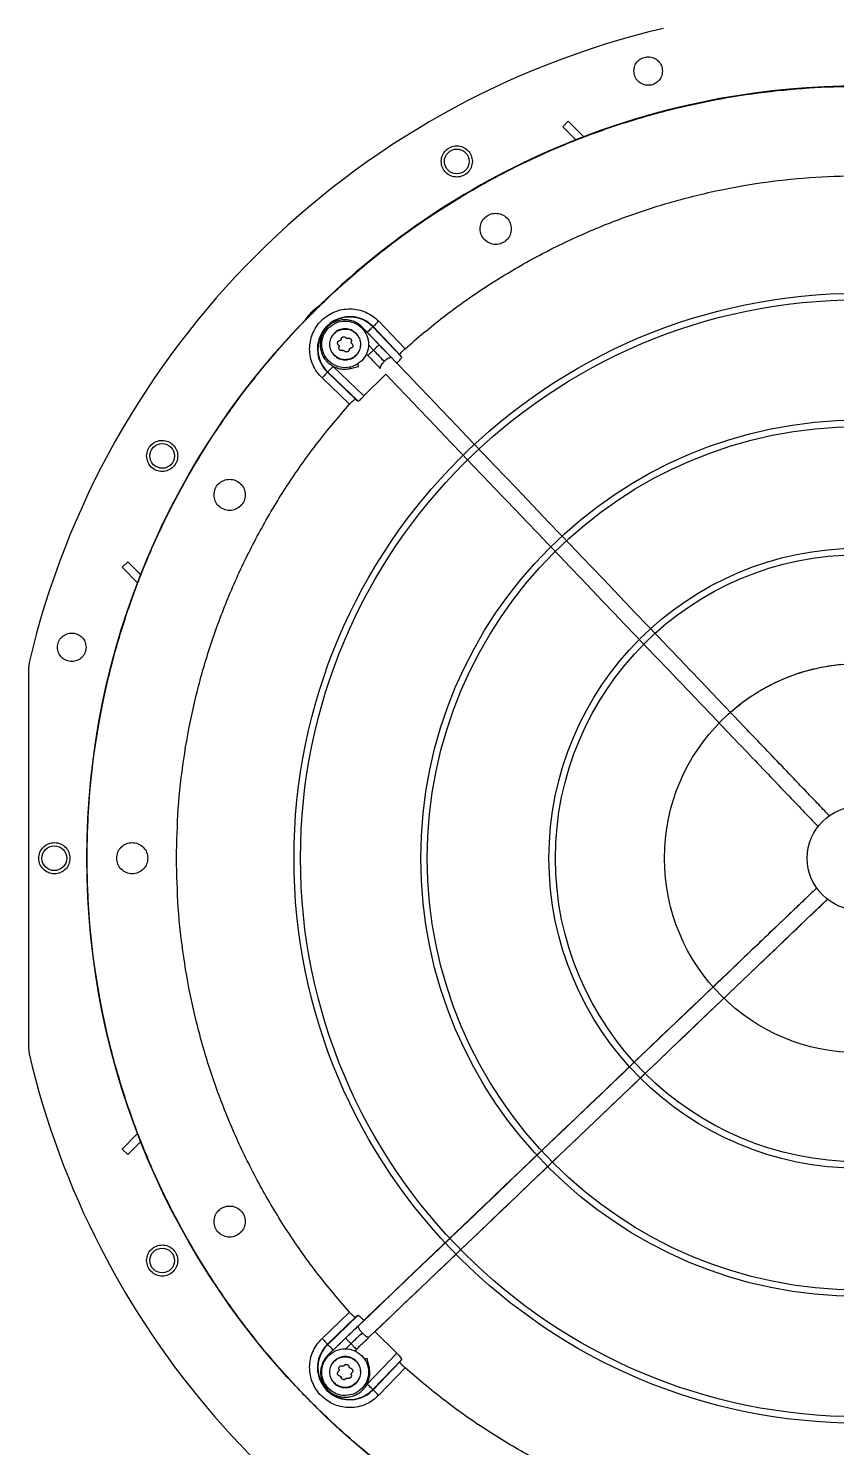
# Model space of a CAD drawing. Header units: inches. Extents: x 908 to 1218, y 494 to 690.
# Drawn here: x 967.5 to 979.76, y 553.66 to 575.19 of the extents above; entities that cross this region are included whole.
import ezdxf

# ---------------------------------------------------------------- set-up
doc = ezdxf.new("R2010")
doc.units = ezdxf.units.IN
doc.header["$MEASUREMENT"] = 0

msp = doc.modelspace()

# ---------------------------------------------------------------- linework, layer by layer
at = {"linetype": 'Continuous', "lineweight": 25}
for p, q in [((975.6852, 573.7792), (975.6033, 573.694)), ((975.921, 573.5433), (975.6852, 573.7792)), ((975.6033, 573.694), (975.8007, 573.4966)), ((972.8128, 570.7466), (973.2112, 570.3298)), ((972.8194, 570.3891), (972.5663, 570.6539)), ((973.0861, 570.1108), (972.638, 570.5795)), ((972.7234, 570.6611), (972.7274, 570.665)), ((973.1616, 570.2027), (972.7234, 570.6611)), ((972.7274, 570.665), (973.1347, 570.2389)), ((972.6578, 570.3872), (972.734, 570.3075)), ((972.6247, 570.2509), (972.6486, 570.2259)), ((973.1616, 570.2027), (973.1347, 570.2389)), ((972.3697, 569.4883), (971.9529, 569.8867)), ((972.0345, 569.972), (972.0384, 569.9761)), ((972.4606, 569.5648), (972.0345, 569.972)), ((972.4967, 569.5379), (972.0384, 569.9761)), ((972.12, 570.0614), (972.5886, 569.6134)), ((972.3853, 570.0304), (972.5074, 570.0602)), ((972.5886, 569.6134), (972.9186, 569.9434)), ((972.4606, 569.5648), (972.4967, 569.5379)), ((968.9203, 567.0143), (969.0055, 567.0962)), ((969.0055, 567.0962), (969.2028, 566.8988)), ((969.1562, 566.7785), (968.9203, 567.0143)), ((967.5105, 565.569), (967.5, 565.4786)), ((967.5, 565.4786), (967.4999, 562.601)), ((967.4999, 562.601), (967.5, 559.7234)), ((967.5, 559.7234), (967.5105, 559.6331)), ((969.1562, 558.4236), (968.9203, 558.1877)), ((969.0055, 558.1059), (969.2028, 558.3032)), ((968.9203, 558.1877), (969.0055, 558.1059)), ((971.9529, 555.3154), (972.3697, 555.7138)), ((972.4967, 555.6642), (972.0384, 555.226)), ((972.4967, 555.6642), (972.4606, 555.6373)), ((972.0345, 555.23), (972.4606, 555.6373)), ((972.5886, 555.5887), (972.12, 555.1406)), ((972.0384, 555.226), (972.0345, 555.23)), ((972.3104, 555.322), (972.0455, 555.0689)), ((972.392, 555.2366), (972.3122, 555.1604)), ((973.0861, 555.0912), (972.7561, 555.4212)), ((972.4485, 555.1273), (972.4736, 555.1512)), ((972.638, 554.6225), (973.0861, 555.0912)), ((972.6691, 554.8878), (972.6393, 555.01)), ((973.1616, 554.9993), (972.7234, 554.5409)), ((973.1347, 554.9632), (972.7274, 554.5371)), ((973.2112, 554.8723), (972.8128, 554.4555)), ((973.1347, 554.9632), (973.1616, 554.9993)), ((972.7274, 554.5371), (972.7234, 554.5409))]:
    msp.add_line(p, q, dxfattribs=at)
at = {"linetype": 'Continuous', "lineweight": 25, "flags": 128}
for points in [[(972.8128, 570.7466), (972.7963, 570.7308), (972.7805, 570.7157), (972.7658, 570.7017), (972.753, 570.6894), (972.7423, 570.6792), (972.7344, 570.6716), (972.7293, 570.6668), (972.7274, 570.665)], [(972.638, 570.5795), (972.6545, 570.5953), (972.6704, 570.6104), (972.685, 570.6244), (972.6979, 570.6367), (972.7085, 570.6469), (972.7165, 570.6545), (972.7215, 570.6593), (972.7234, 570.6611)], [(972.0345, 569.972), (972.0327, 569.9702), (972.0279, 569.9651), (972.0203, 569.9571), (972.0101, 569.9465), (971.9978, 569.9336), (971.9838, 569.919), (971.9687, 569.9032), (971.9529, 569.8867)], [(972.0384, 569.9761), (972.0402, 569.978), (972.045, 569.983), (972.0526, 569.991), (972.0628, 570.0016), (972.0751, 570.0145), (972.0891, 570.0291), (972.1042, 570.045), (972.12, 570.0614)], [(971.9529, 555.3154), (971.9687, 555.2989), (971.9838, 555.2831), (971.9978, 555.2684), (972.0101, 555.2555), (972.0203, 555.2449), (972.0279, 555.2369), (972.0327, 555.2319), (972.0345, 555.23)], [(972.12, 555.1406), (972.1042, 555.1571), (972.0891, 555.173), (972.0751, 555.1876), (972.0628, 555.2005), (972.0526, 555.2111), (972.045, 555.2191), (972.0402, 555.2241), (972.0384, 555.226)], [(972.7234, 554.5409), (972.7215, 554.5427), (972.7165, 554.5476), (972.7085, 554.5552), (972.6979, 554.5653), (972.685, 554.5776), (972.6704, 554.5916), (972.6545, 554.6068), (972.638, 554.6225)], [(972.7274, 554.5371), (972.7293, 554.5353), (972.7344, 554.5305), (972.7423, 554.5229), (972.753, 554.5127), (972.7658, 554.5004), (972.7805, 554.4864), (972.7963, 554.4712), (972.8128, 554.4555)]]:
    msp.add_lwpolyline(points, dxfattribs=at)
at = {"linetype": 'Continuous', "lineweight": 25}
for centre, radius in [((980.0984, 562.601), 11.7126), ((973.9961, 573.1706), 0.1875), ((980.0984, 562.601), 8.5704), ((980.0984, 562.601), 8.472), ((980.0984, 562.601), 6.6478), ((980.0984, 562.601), 6.5493), ((969.5288, 568.7034), 0.1875), ((980.0984, 562.601), 4.7037), ((980.0984, 562.601), 4.6053), ((980.0984, 562.601), 0.7874), ((967.8937, 562.601), 0.1875), ((969.5288, 556.4987), 0.1875)]:
    msp.add_circle(centre, radius, dxfattribs=at)
msp.add_circle((980.0984, 562.601), 2.9528)
for centre, radius, start, end in [((980.0984, 562.601), 12.9331, 103.26667, 166.73333), ((980.0984, 562.601), 11.7147, 69.09994, 110.90006), ((980.0984, 562.601), 11.7147, 111.53134, 134.20264), ((980.0984, 562.601), 11.7147, 135.79736, 158.46866), ((972.3732, 570.3263), 0.4901, 43.70945, 226.29055), ((972.3732, 570.3263), 0.4845, 43.70945, 226.29055), ((980.0984, 562.601), 11.7147, 159.09994, 200.90006), ((980.0984, 562.601), 12.9331, 193.26667, 248.51312), ((980.0984, 562.601), 11.7147, 201.53134, 215.54744), ((972.3732, 554.8758), 0.4901, 133.70945, 316.29055), ((972.3732, 554.8758), 0.4845, 133.70945, 316.29055)]:
    msp.add_arc(centre, radius, start, end, dxfattribs=at)
for points, knots in [([(976.6823, 574.542), (976.6856, 574.5704), (976.6921, 574.6272), (976.7424, 574.6994), (976.8142, 574.7475), (976.8995, 574.7642), (976.9848, 574.747), (977.0563, 574.6984), (977.1058, 574.6263), (977.1122, 574.57), (977.1154, 574.542)], [0, 0, 0, 0, 0.1252412, 0.2504823, 0.3757092, 0.5009322, 0.6261603, 0.7514072, 0.8764868, 1, 1, 1, 1]), ([(977.1154, 574.542), (977.1121, 574.5135), (977.1056, 574.4569), (977.0556, 574.385), (976.9843, 574.3369), (976.8997, 574.3199), (976.8148, 574.3363), (976.743, 574.3841), (976.6923, 574.4562), (976.6857, 574.5134), (976.6823, 574.542)], [0, 0, 0, 0, 0.1255135, 0.2499867, 0.3743935, 0.4988922, 0.6232597, 0.7479394, 0.8738314, 1, 1, 1, 1]), ([(968.3889, 562.601), (968.3937, 562.8565), (968.4034, 563.3674), (968.4814, 564.1305), (968.6055, 564.8871), (968.7799, 565.6338), (969.0024, 566.3676), (969.2725, 567.0853), (969.589, 567.7837), (969.9505, 568.46), (970.3554, 569.1111), (970.802, 569.7344), (971.2885, 570.3272), (971.8126, 570.8868), (972.3723, 571.411), (972.965, 571.8975), (973.5883, 572.3441), (974.2395, 572.749), (974.9158, 573.1105), (975.6142, 573.4269), (976.3319, 573.6971), (977.0656, 573.9196), (977.8124, 574.0938), (978.569, 574.2187), (979.3321, 574.2938), (980.0984, 574.3189), (980.8648, 574.2938), (981.6279, 574.2187), (982.3845, 574.0938), (983.1313, 573.9196), (983.865, 573.6971), (984.5827, 573.4269), (985.2811, 573.1105), (985.9574, 572.749), (986.6086, 572.3441), (987.2318, 571.8975), (987.8246, 571.411), (988.3842, 570.8868), (988.9084, 570.3272), (989.3949, 569.7344), (989.8415, 569.1111), (990.2464, 568.46), (990.6079, 567.7837), (990.9244, 567.0853), (991.1945, 566.3676), (991.417, 565.6338), (991.5913, 564.8871), (991.7155, 564.1305), (991.7935, 563.3674), (991.8031, 562.8565), (991.808, 562.601)], [0, 0, 0, 0, 0.0208333, 0.0416667, 0.0625, 0.0833333, 0.1041667, 0.125, 0.1458333, 0.1666667, 0.1875, 0.2083334, 0.2291667, 0.25, 0.2708334, 0.2916666, 0.3125, 0.3333333, 0.3541667, 0.375, 0.3958333, 0.4166666, 0.4375001, 0.4583333, 0.4791667, 0.5, 0.5208333, 0.5416667, 0.5625, 0.5833334, 0.6041667, 0.625, 0.6458334, 0.6666667, 0.6875, 0.7083334, 0.7291667, 0.75, 0.7708333, 0.7916667, 0.8125, 0.8333333, 0.8541667, 0.875, 0.8958333, 0.9166667, 0.9375, 0.9583333, 0.9791667, 1, 1, 1, 1]), ([(973.7599, 573.1706), (973.7634, 573.2017), (973.7706, 573.2637), (973.8256, 573.3426), (973.9042, 573.395), (973.9976, 573.413), (974.0907, 573.3939), (974.1684, 573.3406), (974.222, 573.2621), (974.2289, 573.201), (974.2323, 573.1706)], [0, 0, 0, 0, 0.12549, 0.2509626, 0.3764296, 0.5019059, 0.6273907, 0.7528825, 0.8772355, 1, 1, 1, 1]), ([(974.2323, 573.1706), (974.2288, 573.1398), (974.2217, 573.0783), (974.1676, 572.9999), (974.0901, 572.9473), (973.9978, 572.9283), (973.905, 572.946), (973.8263, 572.998), (973.7707, 573.077), (973.7635, 573.1394), (973.7599, 573.1706)], [0, 0, 0, 0, 0.1245781, 0.2488759, 0.3733742, 0.4977534, 0.6221004, 0.7475169, 0.8737596, 1, 1, 1, 1]), ([(973.2112, 570.3298), (973.4022, 570.493), (973.7843, 570.8193), (974.4006, 571.2543), (975.0445, 571.6464), (975.7158, 571.9898), (976.4102, 572.2837), (977.1241, 572.5263), (977.8538, 572.7163), (978.5954, 572.8528), (979.3449, 572.9349), (980.0984, 572.9624), (980.852, 572.9349), (981.6015, 572.8528), (982.3431, 572.7163), (983.0728, 572.5263), (983.7867, 572.2837), (984.4811, 571.9898), (985.1524, 571.6464), (985.7963, 571.2543), (986.4126, 570.8193), (986.7947, 570.493), (986.9857, 570.3298)], [0, 0, 0, 0, 0.04999991, 0.09999992, 0.14999988, 0.19999993, 0.25, 0.30000004, 0.35000001, 0.40000012, 0.45000007, 0.49999985, 0.54999995, 0.5999999, 0.65000001, 0.69999997, 0.75000002, 0.80000009, 0.85, 0.89999996, 0.94999997, 1, 1, 1, 1]), ([(974.3504, 572.1478), (974.354, 572.1787), (974.3611, 572.2405), (974.4157, 572.3192), (974.4938, 572.3717), (974.5866, 572.3901), (974.6795, 572.3717), (974.7576, 572.3192), (974.8122, 572.2405), (974.8193, 572.1787), (974.8229, 572.1478)], [0, 0, 0, 0, 0.1249991, 0.2499977, 0.3749989, 0.4999982, 0.6249976, 0.7499987, 0.8750009, 1, 1, 1, 1]), ([(974.8229, 572.1478), (974.8193, 572.1169), (974.8122, 572.055), (974.7576, 571.9764), (974.6795, 571.9238), (974.5866, 571.9054), (974.4938, 571.9238), (974.4157, 571.9764), (974.3611, 572.055), (974.354, 572.1169), (974.3504, 572.1478)], [0, 0, 0, 0, 0.1249998, 0.2500013, 0.3750024, 0.5000018, 0.6250011, 0.7500022, 0.8750002, 1, 1, 1, 1]), ([(971.7004, 570.7685), (971.733, 570.8128), (971.798, 570.9014), (971.8867, 570.9665), (971.931, 570.9991)], [0, 0, 0, 0, 0.5000028, 1, 1, 1, 1]), ([(971.9529, 569.8867), (971.926, 569.9155), (971.8712, 569.9742), (971.8122, 570.0815), (971.7741, 570.199), (971.761, 570.3213), (971.772, 570.4413), (971.8059, 570.5563), (971.8622, 570.6637), (971.9401, 570.7593), (972.0358, 570.8373), (972.1432, 570.8936), (972.2582, 570.9275), (972.3782, 570.9385), (972.5005, 570.9254), (972.618, 570.8873), (972.7253, 570.8283), (972.784, 570.7735), (972.8128, 570.7466)], [0, 0, 0, 0, 0.0609947, 0.1240598, 0.1879932, 0.2514896, 0.3132964, 0.3737125, 0.4362122, 0.4999988, 0.5637862, 0.626287, 0.6867033, 0.7485096, 0.8120063, 0.8759386, 0.9390043, 1, 1, 1, 1]), ([(972.5678, 570.6523), (972.5472, 570.6713), (972.5084, 570.7071), (972.4415, 570.7413), (972.3789, 570.7607), (972.3103, 570.77), (972.2372, 570.7661), (972.1599, 570.7446), (972.0904, 570.7087), (972.029, 570.6585), (971.9794, 570.5961), (971.9439, 570.5246), (971.9244, 570.4472), (971.9215, 570.3681), (971.9349, 570.2922), (971.9576, 570.2344), (971.9814, 570.1928), (972.0039, 570.161), (972.0345, 570.1263), (972.0772, 570.0896), (972.1342, 570.0549), (972.2063, 570.0283), (972.2933, 570.0152), (972.354, 570.0253), (972.386, 570.0306)], [0, 0, 0, 0, 0.0533831, 0.1009344, 0.1426439, 0.1785059, 0.2332135, 0.2817711, 0.3315184, 0.3821159, 0.4327466, 0.4833787, 0.5340106, 0.5846419, 0.6342275, 0.6807576, 0.7028805, 0.7260425, 0.7554166, 0.7913145, 0.8337298, 0.8826566, 0.938083, 1, 1, 1, 1]), ([(972.053, 570.6465), (972.0896, 570.6755), (972.1627, 570.7335), (972.304, 570.759), (972.4426, 570.7319), (972.5606, 570.653), (972.6396, 570.5349), (972.6667, 570.3964), (972.6412, 570.255), (972.5831, 570.1819), (972.5541, 570.1454)], [0, 0, 0, 0, 0.1249999, 0.2500017, 0.3749993, 0.5000028, 0.6250011, 0.7500014, 0.8750017, 1, 1, 1, 1]), ([(972.5541, 570.1454), (972.5176, 570.1163), (972.4444, 570.0583), (972.3031, 570.0328), (972.1646, 570.0599), (972.0465, 570.1388), (971.9676, 570.2569), (971.9405, 570.3954), (971.9659, 570.5368), (972.024, 570.6099), (972.053, 570.6465)], [0, 0, 0, 0, 0.1250027, 0.2499997, 0.375001, 0.5000001, 0.6250003, 0.7500001, 0.8749998, 1, 1, 1, 1]), ([(972.4706, 570.5629), (972.4462, 570.5823), (972.3975, 570.621), (972.3033, 570.638), (972.2109, 570.6199), (972.1322, 570.5673), (972.0796, 570.4886), (972.0615, 570.3962), (972.0785, 570.302), (972.1172, 570.2532), (972.1365, 570.2289)], [0, 0, 0, 0, 0.1250006, 0.2499996, 0.3749985, 0.4999991, 0.6250002, 0.7499996, 0.8749982, 1, 1, 1, 1]), ([(972.139, 570.2313), (972.1199, 570.2553), (972.0818, 570.3034), (972.065, 570.3962), (972.0828, 570.4872), (972.1347, 570.5648), (972.2122, 570.6166), (972.3033, 570.6344), (972.3961, 570.6177), (972.4441, 570.5796), (972.4682, 570.5605)], [0, 0, 0, 0, 0.1250013, 0.2500004, 0.3749996, 0.5000009, 0.6250024, 0.7500004, 0.8749985, 1, 1, 1, 1]), ([(972.1365, 570.2289), (972.1609, 570.2095), (972.2097, 570.1708), (972.3039, 570.1539), (972.3962, 570.1719), (972.475, 570.2245), (972.5276, 570.3032), (972.5456, 570.3956), (972.5287, 570.4898), (972.49, 570.5386), (972.4706, 570.5629)], [0, 0, 0, 0, 0.1250015, 0.2500013, 0.3750011, 0.5000027, 0.6250018, 0.7500013, 0.8750016, 1, 1, 1, 1]), ([(972.4682, 570.5605), (972.4872, 570.5365), (972.5254, 570.4885), (972.5421, 570.3956), (972.5243, 570.3046), (972.4725, 570.227), (972.3949, 570.1752), (972.3039, 570.1574), (972.211, 570.1741), (972.163, 570.2122), (972.139, 570.2313)], [0, 0, 0, 0, 0.1249984, 0.2499994, 0.3750005, 0.4999989, 0.6250006, 0.7499994, 0.8749982, 1, 1, 1, 1]), ([(972.2435, 570.4763), (972.2444, 570.4805), (972.2462, 570.4883), (972.253, 570.4983), (972.262, 570.5059), (972.2729, 570.5105), (972.2846, 570.5119), (972.2961, 570.5099), (972.3071, 570.5046), (972.3125, 570.4987), (972.3154, 570.4956)], [0, 0, 0, 0, 0.1362469, 0.2546153, 0.3795906, 0.5000319, 0.6204035, 0.7454565, 0.863771, 1, 1, 1, 1]), ([(972.5678, 570.6523), (972.5673, 570.6518), (972.5666, 570.6512), (972.5586, 570.6435), (972.5571, 570.6421)], [0, 0, 0, 0, 0.81299953, 1, 1, 1, 1]), ([(972.2039, 570.3841), (972.2007, 570.387), (972.1949, 570.3924), (972.1896, 570.4034), (972.1875, 570.4149), (972.1889, 570.4266), (972.1936, 570.4375), (972.2011, 570.4464), (972.2112, 570.4533), (972.219, 570.4551), (972.2231, 570.456)], [0, 0, 0, 0, 0.13623757, 0.25456346, 0.37957184, 0.49997541, 0.62037304, 0.74539729, 0.86373723, 1, 1, 1, 1]), ([(972.2039, 570.3841), (972.2058, 570.3823), (972.2095, 570.3788), (972.2127, 570.3715), (972.2136, 570.3637), (972.2121, 570.3588), (972.2113, 570.3563)], [0, 0, 0, 0, 0.2560094, 0.5000574, 0.745935, 1, 1, 1, 1]), ([(972.2201, 570.3124), (972.2176, 570.3153), (972.2125, 570.3214), (972.2086, 570.3325), (972.2077, 570.3446), (972.21, 570.3522), (972.2113, 570.3563)], [0, 0, 0, 0, 0.2407678, 0.4908057, 0.7274845, 1, 1, 1, 1]), ([(972.264, 570.3037), (972.2599, 570.3024), (972.2523, 570.3), (972.2402, 570.301), (972.229, 570.3048), (972.223, 570.3099), (972.2201, 570.3124)], [0, 0, 0, 0, 0.2724774, 0.5091791, 0.7592108, 1, 1, 1, 1]), ([(972.2435, 570.4763), (972.2429, 570.4738), (972.2417, 570.4688), (972.237, 570.4625), (972.2307, 570.4577), (972.2257, 570.4566), (972.2231, 570.456)], [0, 0, 0, 0, 0.2560281, 0.4999487, 0.7438871, 1, 1, 1, 1]), ([(972.264, 570.3037), (972.2665, 570.3044), (972.2714, 570.3059), (972.2792, 570.305), (972.2865, 570.3019), (972.2899, 570.2981), (972.2917, 570.2962)], [0, 0, 0, 0, 0.2558611, 0.4997984, 0.7438138, 1, 1, 1, 1]), ([(972.3637, 570.3155), (972.3627, 570.3113), (972.361, 570.3035), (972.3541, 570.2935), (972.3452, 570.286), (972.3343, 570.2813), (972.3225, 570.2799), (972.311, 570.2819), (972.3, 570.2872), (972.2946, 570.2931), (972.2917, 570.2962)], [0, 0, 0, 0, 0.1362633, 0.2546071, 0.3796223, 0.5000185, 0.6204411, 0.7454475, 0.8637643, 1, 1, 1, 1]), ([(972.3432, 570.4882), (972.3407, 570.4874), (972.3358, 570.4859), (972.3279, 570.4868), (972.3207, 570.4899), (972.3172, 570.4937), (972.3154, 570.4956)], [0, 0, 0, 0, 0.2559954, 0.4999227, 0.7439205, 1, 1, 1, 1]), ([(972.3432, 570.4882), (972.3473, 570.4894), (972.3549, 570.4918), (972.367, 570.4908), (972.3781, 570.487), (972.3841, 570.4819), (972.3871, 570.4794)], [0, 0, 0, 0, 0.2724809, 0.5090867, 0.7591268, 1, 1, 1, 1]), ([(972.3637, 570.3155), (972.3643, 570.318), (972.3654, 570.323), (972.3701, 570.3294), (972.3764, 570.3341), (972.3814, 570.3352), (972.384, 570.3358)], [0, 0, 0, 0, 0.256007, 0.5000525, 0.7440013, 1, 1, 1, 1]), ([(972.4033, 570.4077), (972.4063, 570.4049), (972.4122, 570.3995), (972.4175, 570.3885), (972.4196, 570.377), (972.4182, 570.3652), (972.4136, 570.3545), (972.4062, 570.3455), (972.3962, 570.3386), (972.3882, 570.3368), (972.384, 570.3358)], [0, 0, 0, 0, 0.1334912, 0.2559833, 0.3784611, 0.4992475, 0.6215184, 0.7395061, 0.8618418, 1, 1, 1, 1]), ([(972.3871, 570.4794), (972.3896, 570.4765), (972.3947, 570.4704), (972.3986, 570.4592), (972.3995, 570.4471), (972.3971, 570.4394), (972.3958, 570.4355)], [0, 0, 0, 0, 0.2407916, 0.4908722, 0.7367046, 1, 1, 1, 1]), ([(972.4033, 570.4077), (972.4013, 570.4095), (972.3976, 570.413), (972.3945, 570.4203), (972.3936, 570.4281), (972.3951, 570.433), (972.3958, 570.4355)], [0, 0, 0, 0, 0.25608419, 0.50011989, 0.74400881, 1, 1, 1, 1]), ([(972.734, 570.3075), (972.7231, 570.2971), (972.7014, 570.2763), (972.6731, 570.2494), (972.6527, 570.2298), (972.6499, 570.2272), (972.6486, 570.2259)], [0, 0, 0, 0, 0.242959, 0.4858995, 0.7429503, 1, 1, 1, 1]), ([(972.8194, 570.3891), (972.818, 570.3878), (972.8153, 570.3852), (972.7948, 570.3656), (972.7666, 570.3387), (972.7448, 570.3179), (972.734, 570.3075)], [0, 0, 0, 0, 0.2570497, 0.5141005, 0.757041, 1, 1, 1, 1]), ([(972.734, 570.3075), (972.765, 570.2751), (972.8203, 570.2172), (972.8736, 570.1614), (972.897, 570.1369)], [0, 0, 0, 0, 0.5599007, 1, 1, 1, 1]), ([(973.0069, 570.1929), (972.9762, 570.225), (972.9148, 570.2893), (972.8512, 570.3558), (972.8194, 570.3891)], [0, 0, 0, 0, 0.5000064, 1, 1, 1, 1]), ([(973.1347, 570.2389), (973.1347, 570.2418), (973.1347, 570.2477), (973.1514, 570.2702), (973.1778, 570.2989), (973.2002, 570.3196), (973.2112, 570.3298)], [0, 0, 0, 0, 0.2528, 0.5035963, 0.7557688, 1, 1, 1, 1]), ([(972.5071, 570.0616), (972.5072, 570.0612), (972.5076, 570.0597), (972.5049, 570.0706), (972.5009, 570.0871), (972.4972, 570.1023), (972.4961, 570.1066)], [0, 0, 0, 0, 0.1242204, 0.4894388, 0.8549694, 1, 1, 1, 1]), ([(972.6486, 570.2259), (972.6804, 570.1926), (972.744, 570.1261), (972.8054, 570.0618), (972.8361, 570.0297)], [0, 0, 0, 0, 0.4999993, 1, 1, 1, 1]), ([(972.897, 570.1369), (972.8865, 570.1261), (972.8655, 570.1046), (972.8427, 570.0719), (972.8303, 570.0439), (972.8342, 570.0344), (972.8361, 570.0297)], [0, 0, 0, 0, 0.2429525, 0.4859068, 0.7429533, 1, 1, 1, 1]), ([(973.0069, 570.1929), (973.0022, 570.195), (972.9929, 570.1993), (972.9644, 570.1882), (972.9307, 570.1669), (972.9083, 570.1469), (972.897, 570.1369)], [0, 0, 0, 0, 0.2570584, 0.5141067, 0.7570491, 1, 1, 1, 1]), ([(973.0861, 570.1108), (973.0969, 570.1213), (973.1189, 570.1424), (973.145, 570.1714), (973.1616, 570.194), (973.1616, 570.1998), (973.1616, 570.2027)], [0, 0, 0, 0, 0.2447901, 0.4967499, 0.747377, 1, 1, 1, 1]), ([(979.6505, 563.2407), (979.626, 563.2664), (979.5708, 563.3242), (979.4849, 563.414), (979.3929, 563.5103), (979.3, 563.6075), (979.206, 563.7059), (979.0452, 563.8741), (978.8177, 564.1123), (978.568, 564.3735), (978.4158, 564.5328), (978.3619, 564.5892), (978.3619, 564.5892), (978.3619, 564.5892), (978.3619, 564.5892), (976.6035, 566.4299), (974.8451, 568.2706), (973.0867, 570.1114)], [0, 0, 0, 0, 0.0569934, 0.1284733, 0.1996553, 0.2712092, 0.3445962, 0.4184681, 0.6452378, 0.8743866, 1, 1, 1, 1, 1, 1, 5.101091, 5.101091, 5.101091, 5.101091]), ([(972.386, 570.0306), (972.3857, 570.0319), (972.3851, 570.0342), (972.3812, 570.0501), (972.3796, 570.0567)], [0, 0, 0, 0, 0.5884561, 1, 1, 1, 1]), ([(972.9186, 569.9434), (974.6749, 568.1055), (976.4313, 566.2676), (978.1876, 564.4297), (978.2981, 564.314), (978.5136, 564.0885), (978.8335, 563.7538), (979.0695, 563.5068), (979.2266, 563.3424), (979.3051, 563.2602), (979.3894, 563.1721), (979.4474, 563.1113), (979.48, 563.0772)], [-4.0819958, -4.0819958, -4.0819958, -4.0819958, 0, 0, 0, 0.2569054, 0.5009392, 0.742315, 0.8045877, 0.8653534, 0.9244711, 1, 1, 1, 1]), ([(969.7462, 562.601), (969.7515, 562.8522), (969.7621, 563.3546), (969.8473, 564.1041), (969.983, 564.8457), (970.1732, 565.5753), (970.4157, 566.2893), (970.7097, 566.9836), (971.0531, 567.655), (971.4452, 568.2989), (971.8802, 568.9152), (972.2065, 569.2972), (972.3697, 569.4883)], [0, 0, 0, 0, 0.1, 0.2, 0.3, 0.4000001, 0.5, 0.6000001, 0.7000001, 0.8000001, 0.9000001, 1, 1, 1, 1]), ([(972.3697, 569.4883), (972.3798, 569.4993), (972.4005, 569.5217), (972.4293, 569.548), (972.4518, 569.5648), (972.4576, 569.5648), (972.4606, 569.5648)], [0, 0, 0, 0, 0.2442298, 0.4963999, 0.7472022, 1, 1, 1, 1]), ([(972.4967, 569.5379), (972.4997, 569.5379), (972.5055, 569.5379), (972.528, 569.5545), (972.5571, 569.5805), (972.5782, 569.6026), (972.5886, 569.6134)], [0, 0, 0, 0, 0.25262207, 0.50325005, 0.75521591, 1, 1, 1, 1]), ([(969.2926, 568.7034), (969.2962, 568.7345), (969.3034, 568.7967), (969.3586, 568.8756), (969.4375, 568.928), (969.5311, 568.9458), (969.624, 568.9264), (969.7012, 568.8732), (969.7547, 568.7951), (969.7616, 568.734), (969.7651, 568.7034)], [0, 0, 0, 0, 0.1257098, 0.2514188, 0.3771325, 0.5028587, 0.6285781, 0.7530788, 0.876311, 1, 1, 1, 1]), ([(969.7651, 568.7034), (969.7615, 568.6726), (969.7545, 568.6111), (969.7004, 568.5327), (969.623, 568.4801), (969.5308, 568.4611), (969.4377, 568.4787), (969.3588, 568.531), (969.3034, 568.61), (969.2962, 568.6723), (969.2926, 568.7034)], [0, 0, 0, 0, 0.124339, 0.2489156, 0.3730879, 0.4971357, 0.6223053, 0.748215, 0.8741145, 1, 1, 1, 1]), ([(970.3155, 568.1128), (970.319, 568.1438), (970.3261, 568.2056), (970.3808, 568.2842), (970.4588, 568.3368), (970.5517, 568.3552), (970.6446, 568.3368), (970.7227, 568.2842), (970.7773, 568.2056), (970.7844, 568.1438), (970.7879, 568.1128)], [0, 0, 0, 0, 0.1250012, 0.2499993, 0.3750005, 0.5, 0.6249995, 0.7500007, 0.8749988, 1, 1, 1, 1]), ([(970.7879, 568.1128), (970.7844, 568.0819), (970.7773, 568.0201), (970.7227, 567.9415), (970.6446, 567.8889), (970.5517, 567.8705), (970.4588, 567.8889), (970.3808, 567.9415), (970.3261, 568.0201), (970.319, 568.0819), (970.3155, 568.1128)], [0, 0, 0, 0, 0.1250012, 0.2499993, 0.3750005, 0.5, 0.6249995, 0.7500007, 0.8749988, 1, 1, 1, 1]), ([(967.9409, 565.8006), (967.9442, 565.8291), (967.9508, 565.8861), (968.0014, 565.9584), (968.0736, 566.0064), (968.1592, 566.0228), (968.2442, 566.0052), (968.315, 565.9567), (968.3643, 565.8851), (968.3708, 565.8288), (968.374, 565.8006)], [0, 0, 0, 0, 0.1256216, 0.2512458, 0.3768842, 0.5025376, 0.6279107, 0.7518741, 0.8754934, 1, 1, 1, 1]), ([(968.374, 565.8006), (968.3708, 565.7723), (968.3643, 565.7158), (968.3146, 565.644), (968.2437, 565.5959), (968.159, 565.5784), (968.0736, 565.5948), (968.0014, 565.6428), (967.9508, 565.7151), (967.9442, 565.7721), (967.9409, 565.8006)], [0, 0, 0, 0, 0.124776, 0.249268, 0.3731863, 0.4974523, 0.6229635, 0.7486567, 0.8743359, 1, 1, 1, 1]), ([(978.1466, 564.8144), (978.2161, 564.8733), (978.3643, 564.9991), (978.6156, 565.1602), (978.8917, 565.302), (979.1817, 565.4136), (979.4816, 565.4938), (979.7883, 565.5444), (979.9951, 565.5506), (980.0984, 565.5538)], [0, 0, 0, 0, 0.1279186, 0.2732661, 0.4186119, 0.5639605, 0.7093065, 0.8546544, 1, 1, 1, 1]), ([(967.6575, 562.601), (967.6611, 562.6321), (967.6683, 562.6943), (967.7235, 562.7732), (967.8023, 562.8256), (967.8956, 562.8434), (967.9881, 562.8242), (968.0652, 562.7717), (968.1193, 562.6935), (968.1264, 562.6319), (968.1299, 562.601)], [0, 0, 0, 0, 0.1256859, 0.2513812, 0.3770978, 0.5028098, 0.627506, 0.7510932, 0.8750861, 1, 1, 1, 1]), ([(968.8386, 562.601), (968.8422, 562.6319), (968.8493, 562.6938), (968.9039, 562.7724), (968.982, 562.825), (969.0748, 562.8434), (969.1677, 562.825), (969.2458, 562.7724), (969.3004, 562.6938), (969.3075, 562.6319), (969.311, 562.601)], [0, 0, 0, 0, 0.1249996, 0.2499977, 0.3749988, 0.4999982, 0.6249976, 0.7499988, 0.8750004, 1, 1, 1, 1]), ([(968.1299, 562.601), (968.1264, 562.5702), (968.1193, 562.5086), (968.0653, 562.4305), (967.9881, 562.3778), (967.8956, 562.3586), (967.8023, 562.3764), (967.7235, 562.4289), (967.6683, 562.5078), (967.6611, 562.5699), (967.6575, 562.601)], [0, 0, 0, 0, 0.1248129, 0.2487723, 0.3724186, 0.4972333, 0.6229421, 0.7486449, 0.8743277, 1, 1, 1, 1]), ([(991.808, 562.601), (991.8031, 562.3456), (991.7935, 561.8346), (991.7155, 561.0715), (991.5913, 560.315), (991.417, 559.5682), (991.1945, 558.8344), (990.9244, 558.1168), (990.6079, 557.4183), (990.2464, 556.7421), (989.8415, 556.0909), (989.3949, 555.4676), (988.9084, 554.8749), (988.3842, 554.3152), (987.8246, 553.7911), (987.2318, 553.3046), (986.6086, 552.858), (985.9574, 552.453), (985.2811, 552.0916), (984.5827, 551.7751), (983.865, 551.505), (983.1313, 551.2824), (982.3845, 551.1083), (981.6279, 550.9834), (980.8648, 550.9082), (980.0984, 550.8831), (979.3321, 550.9082), (978.569, 550.9834), (977.8124, 551.1083), (977.0656, 551.2824), (976.3319, 551.505), (975.6142, 551.7751), (974.9158, 552.0916), (974.2395, 552.453), (973.5883, 552.858), (972.965, 553.3046), (972.3723, 553.7911), (971.8126, 554.3152), (971.2885, 554.8749), (970.802, 555.4676), (970.3554, 556.0909), (969.9505, 556.7421), (969.589, 557.4183), (969.2725, 558.1168), (969.0024, 558.8344), (968.7799, 559.5682), (968.6055, 560.315), (968.4814, 561.0715), (968.4034, 561.8346), (968.3937, 562.3456), (968.3889, 562.601)], [0, 0, 0, 0, 0.0208333, 0.0416667, 0.0625, 0.0833333, 0.1041667, 0.125, 0.1458333, 0.1666667, 0.1875, 0.2083333, 0.2291667, 0.25, 0.2708333, 0.2916666, 0.3125, 0.3333333, 0.3541666, 0.375, 0.3958333, 0.4166666, 0.4375, 0.4583333, 0.4791667, 0.5, 0.5208333, 0.5416667, 0.5624999, 0.5833334, 0.6041667, 0.625, 0.6458333, 0.6666667, 0.6875, 0.7083334, 0.7291666, 0.75, 0.7708333, 0.7916666, 0.8125, 0.8333333, 0.8541667, 0.875, 0.8958333, 0.9166667, 0.9375, 0.9583333, 0.9791667, 1, 1, 1, 1]), ([(969.311, 562.601), (969.3075, 562.5701), (969.3004, 562.5083), (969.2458, 562.4297), (969.1677, 562.3771), (969.0748, 562.3587), (968.982, 562.3771), (968.9039, 562.4296), (968.8493, 562.5083), (968.8422, 562.5701), (968.8386, 562.601)], [0, 0, 0, 0, 0.1249996, 0.2500012, 0.3750024, 0.5000018, 0.6250012, 0.7500023, 0.8750004, 1, 1, 1, 1]), ([(972.3697, 555.7138), (972.2065, 555.9048), (971.8802, 556.2869), (971.4452, 556.9032), (971.0531, 557.5471), (970.7097, 558.2184), (970.4157, 558.9128), (970.1732, 559.6267), (969.983, 560.3564), (969.8473, 561.098), (969.7621, 561.8475), (969.7515, 562.3499), (969.7462, 562.601)], [0, 0, 0, 0, 0.0999999, 0.1999999, 0.2999999, 0.3999999, 0.5, 0.5999999, 0.7, 0.8, 0.9, 1, 1, 1, 1]), ([(979.4589, 562.1533), (979.4332, 562.1287), (979.3754, 562.0734), (979.2855, 561.9875), (979.1891, 561.8955), (979.0919, 561.8026), (978.9935, 561.7085), (978.8254, 561.5478), (978.5872, 561.3202), (978.3258, 561.0704), (978.1663, 560.918), (978.1098, 560.864), (976.242, 559.0791), (974.3743, 557.2942), (972.5065, 555.5093)], [0, 0, 0, 0, 0.0571103, 0.1285494, 0.1996939, 0.2712092, 0.3445558, 0.4183871, 0.6450323, 0.874058, 1, 1, 1, 5.1585115, 5.1585115, 5.1585115, 5.1585115]), ([(972.6698, 555.3387), (974.5364, 557.1225), (976.403, 558.9062), (978.2696, 560.69), (978.3853, 560.8006), (978.6109, 561.0162), (978.9457, 561.336), (979.1927, 561.5721), (979.3571, 561.7292), (979.4392, 561.8077), (979.5271, 561.8917), (979.5875, 561.9494), (979.6213, 561.9817)], [-4.1481599, -4.1481599, -4.1481599, -4.1481599, 0, 0, 0, 0.2572, 0.5013761, 0.7428914, 0.8052003, 0.8660018, 0.9251526, 1, 1, 1, 1]), ([(970.3155, 557.0892), (970.319, 557.1201), (970.3261, 557.182), (970.3808, 557.2606), (970.4588, 557.3131), (970.5517, 557.3316), (970.6446, 557.3131), (970.7227, 557.2606), (970.7773, 557.182), (970.7844, 557.1201), (970.7879, 557.0892)], [0, 0, 0, 0, 0.1250012, 0.2499993, 0.3750005, 0.5, 0.6249995, 0.7500007, 0.8749988, 1, 1, 1, 1]), ([(970.7879, 557.0892), (970.7844, 557.0583), (970.7773, 556.9965), (970.7227, 556.9178), (970.6446, 556.8653), (970.5517, 556.8469), (970.4588, 556.8653), (970.3808, 556.9178), (970.3261, 556.9965), (970.319, 557.0583), (970.3155, 557.0892)], [0, 0, 0, 0, 0.1250012, 0.2499993, 0.3750005, 0.5, 0.6249995, 0.7500007, 0.8749988, 1, 1, 1, 1]), ([(969.2926, 556.4987), (969.2962, 556.5298), (969.3034, 556.5921), (969.3588, 556.6711), (969.4377, 556.7233), (969.5307, 556.741), (969.6229, 556.722), (969.7003, 556.6694), (969.7545, 556.591), (969.7615, 556.5294), (969.7651, 556.4987)], [0, 0, 0, 0, 0.125878, 0.251774, 0.377674, 0.5027389, 0.6267421, 0.7509506, 0.8756059, 1, 1, 1, 1]), ([(969.7651, 556.4987), (969.7616, 556.4681), (969.7547, 556.407), (969.7011, 556.3288), (969.6239, 556.2757), (969.531, 556.2562), (969.4374, 556.2741), (969.3586, 556.3265), (969.3034, 556.4054), (969.2962, 556.4676), (969.2926, 556.4987)], [0, 0, 0, 0, 0.1236686, 0.2469557, 0.3715513, 0.4972604, 0.6229559, 0.7486424, 0.8743185, 1, 1, 1, 1]), ([(972.4606, 555.6373), (972.4576, 555.6373), (972.4518, 555.6373), (972.4293, 555.654), (972.4005, 555.6804), (972.3798, 555.7028), (972.3697, 555.7138)], [0, 0, 0, 0, 0.2527982, 0.503601, 0.7557663, 1, 1, 1, 1]), ([(972.5886, 555.5887), (972.5782, 555.5995), (972.5571, 555.6215), (972.528, 555.6475), (972.5055, 555.6642), (972.4997, 555.6642), (972.4967, 555.6642)], [0, 0, 0, 0, 0.2447844, 0.4967505, 0.7473777, 1, 1, 1, 1]), ([(972.5066, 555.5095), (972.4745, 555.4788), (972.4102, 555.4174), (972.3437, 555.3538), (972.3104, 555.322)], [0, 0, 0, 0, 0.5, 1, 1, 1, 1]), ([(972.5066, 555.5095), (972.5045, 555.5048), (972.5001, 555.4955), (972.5113, 555.467), (972.5325, 555.4333), (972.5526, 555.4108), (972.5626, 555.3996)], [0, 0, 0, 0, 0.2570505, 0.5141005, 0.7570469, 1, 1, 1, 1]), ([(972.8128, 554.4555), (972.784, 554.4285), (972.7253, 554.3737), (972.618, 554.3148), (972.5005, 554.2767), (972.3782, 554.2635), (972.2582, 554.2746), (972.1432, 554.3085), (972.0358, 554.3647), (971.9401, 554.4427), (971.8622, 554.5384), (971.8059, 554.6458), (971.772, 554.7608), (971.761, 554.8808), (971.7741, 555.0031), (971.8122, 555.1206), (971.8712, 555.2279), (971.926, 555.2866), (971.9529, 555.3154)], [0, 0, 0, 0, 0.0609957, 0.1240612, 0.1879936, 0.2514903, 0.3132966, 0.373713, 0.4362136, 0.500001, 0.5637876, 0.6262873, 0.6867033, 0.7485102, 0.8120065, 0.8759402, 0.9390053, 1, 1, 1, 1]), ([(972.3104, 555.322), (972.3117, 555.3206), (972.3143, 555.3179), (972.3338, 555.2974), (972.3608, 555.2692), (972.3816, 555.2474), (972.392, 555.2366)], [0, 0, 0, 0, 0.2570511, 0.5140969, 0.7570465, 1, 1, 1, 1]), ([(972.5626, 555.3996), (972.5313, 555.3697), (972.4753, 555.3162), (972.4174, 555.2609), (972.392, 555.2366)], [0, 0, 0, 0, 0.5598876, 1, 1, 1, 1]), ([(972.392, 555.2366), (972.4024, 555.2257), (972.4231, 555.204), (972.4501, 555.1757), (972.4697, 555.1553), (972.4723, 555.1525), (972.4736, 555.1512)], [0, 0, 0, 0, 0.2429482, 0.4859096, 0.7429521, 1, 1, 1, 1]), ([(972.4736, 555.1512), (972.5069, 555.183), (972.5734, 555.2466), (972.6377, 555.308), (972.6698, 555.3387)], [0, 0, 0, 0, 0.5, 1, 1, 1, 1]), ([(972.5626, 555.3996), (972.5734, 555.3891), (972.5949, 555.3681), (972.6275, 555.3453), (972.6556, 555.3329), (972.6651, 555.3368), (972.6698, 555.3387)], [0, 0, 0, 0, 0.24295077, 0.48590248, 0.74295602, 1, 1, 1, 1]), ([(972.0471, 555.0704), (972.0281, 555.0497), (971.9921, 555.0106), (971.9578, 554.9432), (971.9385, 554.8802), (971.9294, 554.8112), (971.9337, 554.7377), (971.9558, 554.66), (971.9924, 554.5903), (972.0436, 554.5291), (972.1068, 554.4798), (972.1792, 554.4449), (972.2572, 554.4262), (972.3369, 554.4245), (972.4131, 554.4391), (972.4708, 554.4629), (972.5122, 554.4876), (972.5438, 554.5107), (972.5781, 554.5422), (972.6142, 554.5858), (972.648, 554.6439), (972.6731, 554.717), (972.6843, 554.8048), (972.6727, 554.8656), (972.6666, 554.8977)], [0, 0, 0, 0, 0.05338241, 0.10093118, 0.14264031, 0.1785036, 0.23320981, 0.28176535, 0.33151156, 0.38210651, 0.43273703, 0.4833659, 0.53399758, 0.58462543, 0.63421221, 0.68074243, 0.70286952, 0.72602802, 0.75539951, 0.79129817, 0.83371572, 0.88264519, 0.9380768, 1, 1, 1, 1]), ([(972.053, 554.5556), (972.024, 554.5922), (971.9659, 554.6653), (971.9405, 554.8066), (971.9676, 554.9452), (972.0465, 555.0632), (972.1646, 555.1422), (972.3031, 555.1692), (972.4444, 555.1438), (972.5176, 555.0857), (972.5541, 555.0567)], [0, 0, 0, 0, 0.1250001, 0.2499999, 0.3749997, 0.4999998, 0.6249989, 0.7500002, 0.8749974, 1, 1, 1, 1]), ([(972.0471, 555.0704), (972.0476, 555.0699), (972.0483, 555.0692), (972.056, 555.0611), (972.0574, 555.0596)], [0, 0, 0, 0, 0.8129903, 1, 1, 1, 1]), ([(972.5541, 555.0567), (972.5831, 555.0201), (972.6412, 554.947), (972.6667, 554.8057), (972.6396, 554.6671), (972.5606, 554.5491), (972.4426, 554.4702), (972.304, 554.4431), (972.1627, 554.4685), (972.0896, 554.5266), (972.053, 554.5556)], [0, 0, 0, 0, 0.1249983, 0.2499986, 0.3749989, 0.4999972, 0.6250007, 0.7499983, 0.8750001, 1, 1, 1, 1]), ([(972.4706, 554.6391), (972.49, 554.6635), (972.5287, 554.7122), (972.5456, 554.8065), (972.5276, 554.8988), (972.475, 554.9775), (972.3962, 555.0302), (972.3039, 555.0482), (972.2097, 555.0312), (972.1609, 554.9925), (972.1365, 554.9732)], [0, 0, 0, 0, 0.1249984, 0.2499987, 0.374999, 0.4999974, 0.6249989, 0.7499987, 0.8749985, 1, 1, 1, 1]), ([(972.139, 554.9708), (972.163, 554.9898), (972.211, 555.028), (972.3039, 555.0447), (972.3949, 555.0269), (972.4725, 554.975), (972.5243, 554.8975), (972.5421, 554.8065), (972.5254, 554.7136), (972.4872, 554.6656), (972.4682, 554.6416)], [0, 0, 0, 0, 0.1250021, 0.2500007, 0.3749993, 0.5000014, 0.6249998, 0.7500007, 0.8750017, 1, 1, 1, 1]), ([(972.6378, 555.0097), (972.6382, 555.0098), (972.6398, 555.0102), (972.6289, 555.0075), (972.6124, 555.0035), (972.5972, 554.9998), (972.5929, 554.9987)], [0, 0, 0, 0, 0.1242196, 0.4894403, 0.8549635, 1, 1, 1, 1]), ([(973.1616, 554.9993), (973.1616, 555.0022), (973.1616, 555.0081), (973.145, 555.0306), (973.1189, 555.0596), (973.0969, 555.0808), (973.0861, 555.0912)], [0, 0, 0, 0, 0.2526231, 0.5032502, 0.755212, 1, 1, 1, 1]), ([(972.1365, 554.9732), (972.1172, 554.9488), (972.0785, 554.9001), (972.0615, 554.8058), (972.0796, 554.7135), (972.1322, 554.6348), (972.2109, 554.5822), (972.3033, 554.5641), (972.3975, 554.5811), (972.4462, 554.6198), (972.4706, 554.6391)], [0, 0, 0, 0, 0.1250011, 0.2500005, 0.3749998, 0.5000009, 0.6250015, 0.7500005, 0.8749994, 1, 1, 1, 1]), ([(972.4682, 554.6416), (972.4441, 554.6225), (972.3961, 554.5844), (972.3033, 554.5676), (972.2122, 554.5854), (972.1347, 554.6373), (972.0828, 554.7148), (972.065, 554.8058), (972.0818, 554.8987), (972.1199, 554.9467), (972.139, 554.9708)], [0, 0, 0, 0, 0.1250015, 0.2499996, 0.3749976, 0.4999991, 0.6250004, 0.7499996, 0.8749987, 1, 1, 1, 1]), ([(972.2231, 554.7461), (972.219, 554.747), (972.2112, 554.7488), (972.2011, 554.7556), (972.1936, 554.7646), (972.1889, 554.7754), (972.1875, 554.7872), (972.1896, 554.7987), (972.1949, 554.8097), (972.2007, 554.8151), (972.2039, 554.818)], [0, 0, 0, 0, 0.1362151, 0.2545996, 0.3795809, 0.5000114, 0.6204051, 0.7454339, 0.8637512, 1, 1, 1, 1]), ([(972.2113, 554.8458), (972.2121, 554.8433), (972.2136, 554.8384), (972.2127, 554.8306), (972.2096, 554.8233), (972.2058, 554.8198), (972.2039, 554.818)], [0, 0, 0, 0, 0.2539555, 0.496823, 0.7441343, 1, 1, 1, 1]), ([(972.2113, 554.8458), (972.21, 554.8498), (972.2077, 554.8575), (972.2086, 554.8696), (972.2124, 554.8807), (972.2175, 554.8867), (972.2201, 554.8897)], [0, 0, 0, 0, 0.272448, 0.5091114, 0.7591378, 1, 1, 1, 1]), ([(972.2201, 554.8897), (972.223, 554.8922), (972.229, 554.8973), (972.2402, 554.9011), (972.2523, 554.9021), (972.2599, 554.8997), (972.264, 554.8984)], [0, 0, 0, 0, 0.2407888, 0.4908268, 0.7275231, 1, 1, 1, 1]), ([(972.2917, 554.9059), (972.2899, 554.9039), (972.2865, 554.9002), (972.2792, 554.8971), (972.2714, 554.8961), (972.2665, 554.8976), (972.264, 554.8984)], [0, 0, 0, 0, 0.2560603, 0.5002091, 0.7439917, 1, 1, 1, 1]), ([(972.2917, 554.9059), (972.2946, 554.909), (972.3, 554.9149), (972.311, 554.9201), (972.3225, 554.9222), (972.3343, 554.9208), (972.3452, 554.9161), (972.3541, 554.9086), (972.361, 554.8985), (972.3627, 554.8907), (972.3637, 554.8866)], [0, 0, 0, 0, 0.13619483, 0.25455583, 0.37956033, 0.49998042, 0.62037244, 0.74538966, 0.86372463, 1, 1, 1, 1]), ([(972.384, 554.8663), (972.3814, 554.8668), (972.3764, 554.868), (972.3701, 554.8727), (972.3654, 554.879), (972.3643, 554.884), (972.3637, 554.8866)], [0, 0, 0, 0, 0.25599232, 0.49996219, 0.74397617, 1, 1, 1, 1]), ([(972.384, 554.8663), (972.3882, 554.8653), (972.3959, 554.8636), (972.406, 554.8567), (972.4135, 554.8478), (972.4182, 554.8368), (972.4196, 554.8251), (972.4175, 554.8135), (972.4122, 554.8026), (972.4063, 554.7972), (972.4033, 554.7943)], [0, 0, 0, 0, 0.1362569, 0.2546379, 0.3796155, 0.5000287, 0.6215398, 0.7440116, 0.8665017, 1, 1, 1, 1]), ([(972.3958, 554.7666), (972.3951, 554.7691), (972.3936, 554.774), (972.3945, 554.7818), (972.3976, 554.789), (972.4013, 554.7925), (972.4033, 554.7943)], [0, 0, 0, 0, 0.2559338, 0.4998663, 0.7438712, 1, 1, 1, 1]), ([(972.6689, 554.8886), (972.6675, 554.8882), (972.6653, 554.8877), (972.6493, 554.8838), (972.6428, 554.8822)], [0, 0, 0, 0, 0.5873208, 1, 1, 1, 1]), ([(973.2112, 554.8723), (973.2002, 554.8824), (973.1778, 554.9031), (973.1514, 554.9319), (973.1347, 554.9544), (973.1347, 554.9602), (973.1347, 554.9632)], [0, 0, 0, 0, 0.2442277, 0.4964054, 0.7472002, 1, 1, 1, 1]), ([(986.9857, 554.8723), (986.7947, 554.7091), (986.4126, 554.3828), (985.7963, 553.9478), (985.1524, 553.5557), (984.4811, 553.2122), (983.7867, 552.9183), (983.0728, 552.6758), (982.3431, 552.4857), (981.6015, 552.3493), (980.852, 552.2671), (980.0984, 552.2397), (979.3449, 552.2671), (978.5954, 552.3493), (977.8538, 552.4857), (977.1241, 552.6758), (976.4102, 552.9183), (975.7158, 553.2122), (975.0445, 553.5557), (974.4006, 553.9478), (973.7843, 554.3828), (973.4022, 554.7091), (973.2112, 554.8723)], [0, 0, 0, 0, 0.05000005, 0.10000004, 0.15000001, 0.19999991, 0.24999998, 0.30000002, 0.35, 0.4000001, 0.45000005, 0.50000015, 0.54999993, 0.59999988, 0.64999998, 0.69999996, 0.75000001, 0.80000007, 0.85000011, 0.90000008, 0.95000007, 1, 1, 1, 1]), ([(972.2231, 554.7461), (972.2257, 554.7455), (972.2307, 554.7443), (972.237, 554.7396), (972.2417, 554.7333), (972.2429, 554.7283), (972.2435, 554.7257)], [0, 0, 0, 0, 0.2561163, 0.5000528, 0.7439561, 1, 1, 1, 1]), ([(972.3154, 554.7065), (972.3125, 554.7033), (972.3071, 554.6975), (972.2961, 554.6922), (972.2846, 554.6901), (972.2729, 554.6915), (972.262, 554.6962), (972.253, 554.7037), (972.2462, 554.7138), (972.2444, 554.7216), (972.2435, 554.7257)], [0, 0, 0, 0, 0.13622543, 0.25454309, 0.37954754, 0.49996757, 0.62035954, 0.7453767, 0.86373837, 1, 1, 1, 1]), ([(972.3154, 554.7065), (972.3172, 554.7084), (972.3207, 554.7121), (972.3279, 554.7152), (972.3358, 554.7162), (972.3407, 554.7147), (972.3432, 554.7139)], [0, 0, 0, 0, 0.2560665, 0.5000716, 0.7439981, 1, 1, 1, 1]), ([(972.3871, 554.7226), (972.3841, 554.7201), (972.3781, 554.715), (972.367, 554.7112), (972.3549, 554.7102), (972.3473, 554.7126), (972.3432, 554.7139)], [0, 0, 0, 0, 0.2407824, 0.4908187, 0.7275167, 1, 1, 1, 1]), ([(972.3958, 554.7666), (972.3971, 554.7626), (972.3995, 554.7549), (972.3985, 554.7427), (972.3946, 554.7315), (972.3895, 554.7255), (972.3871, 554.7226)], [0, 0, 0, 0, 0.2633485, 0.5151583, 0.7637069, 1, 1, 1, 1])]:
    msp.add_open_spline(points, degree=3, knots=knots, dxfattribs=at)
for points in [[(979.4537, 562.149), (977.1647, 559.9629), (974.8756, 557.7769), (972.5866, 555.5908)], [(972.7563, 555.421), (975.0433, 557.6066), (977.3303, 559.7922), (979.6173, 561.9778)]]:
    msp.add_open_spline(points, degree=3, dxfattribs=at)

doc.saveas('drawing.dxf')
